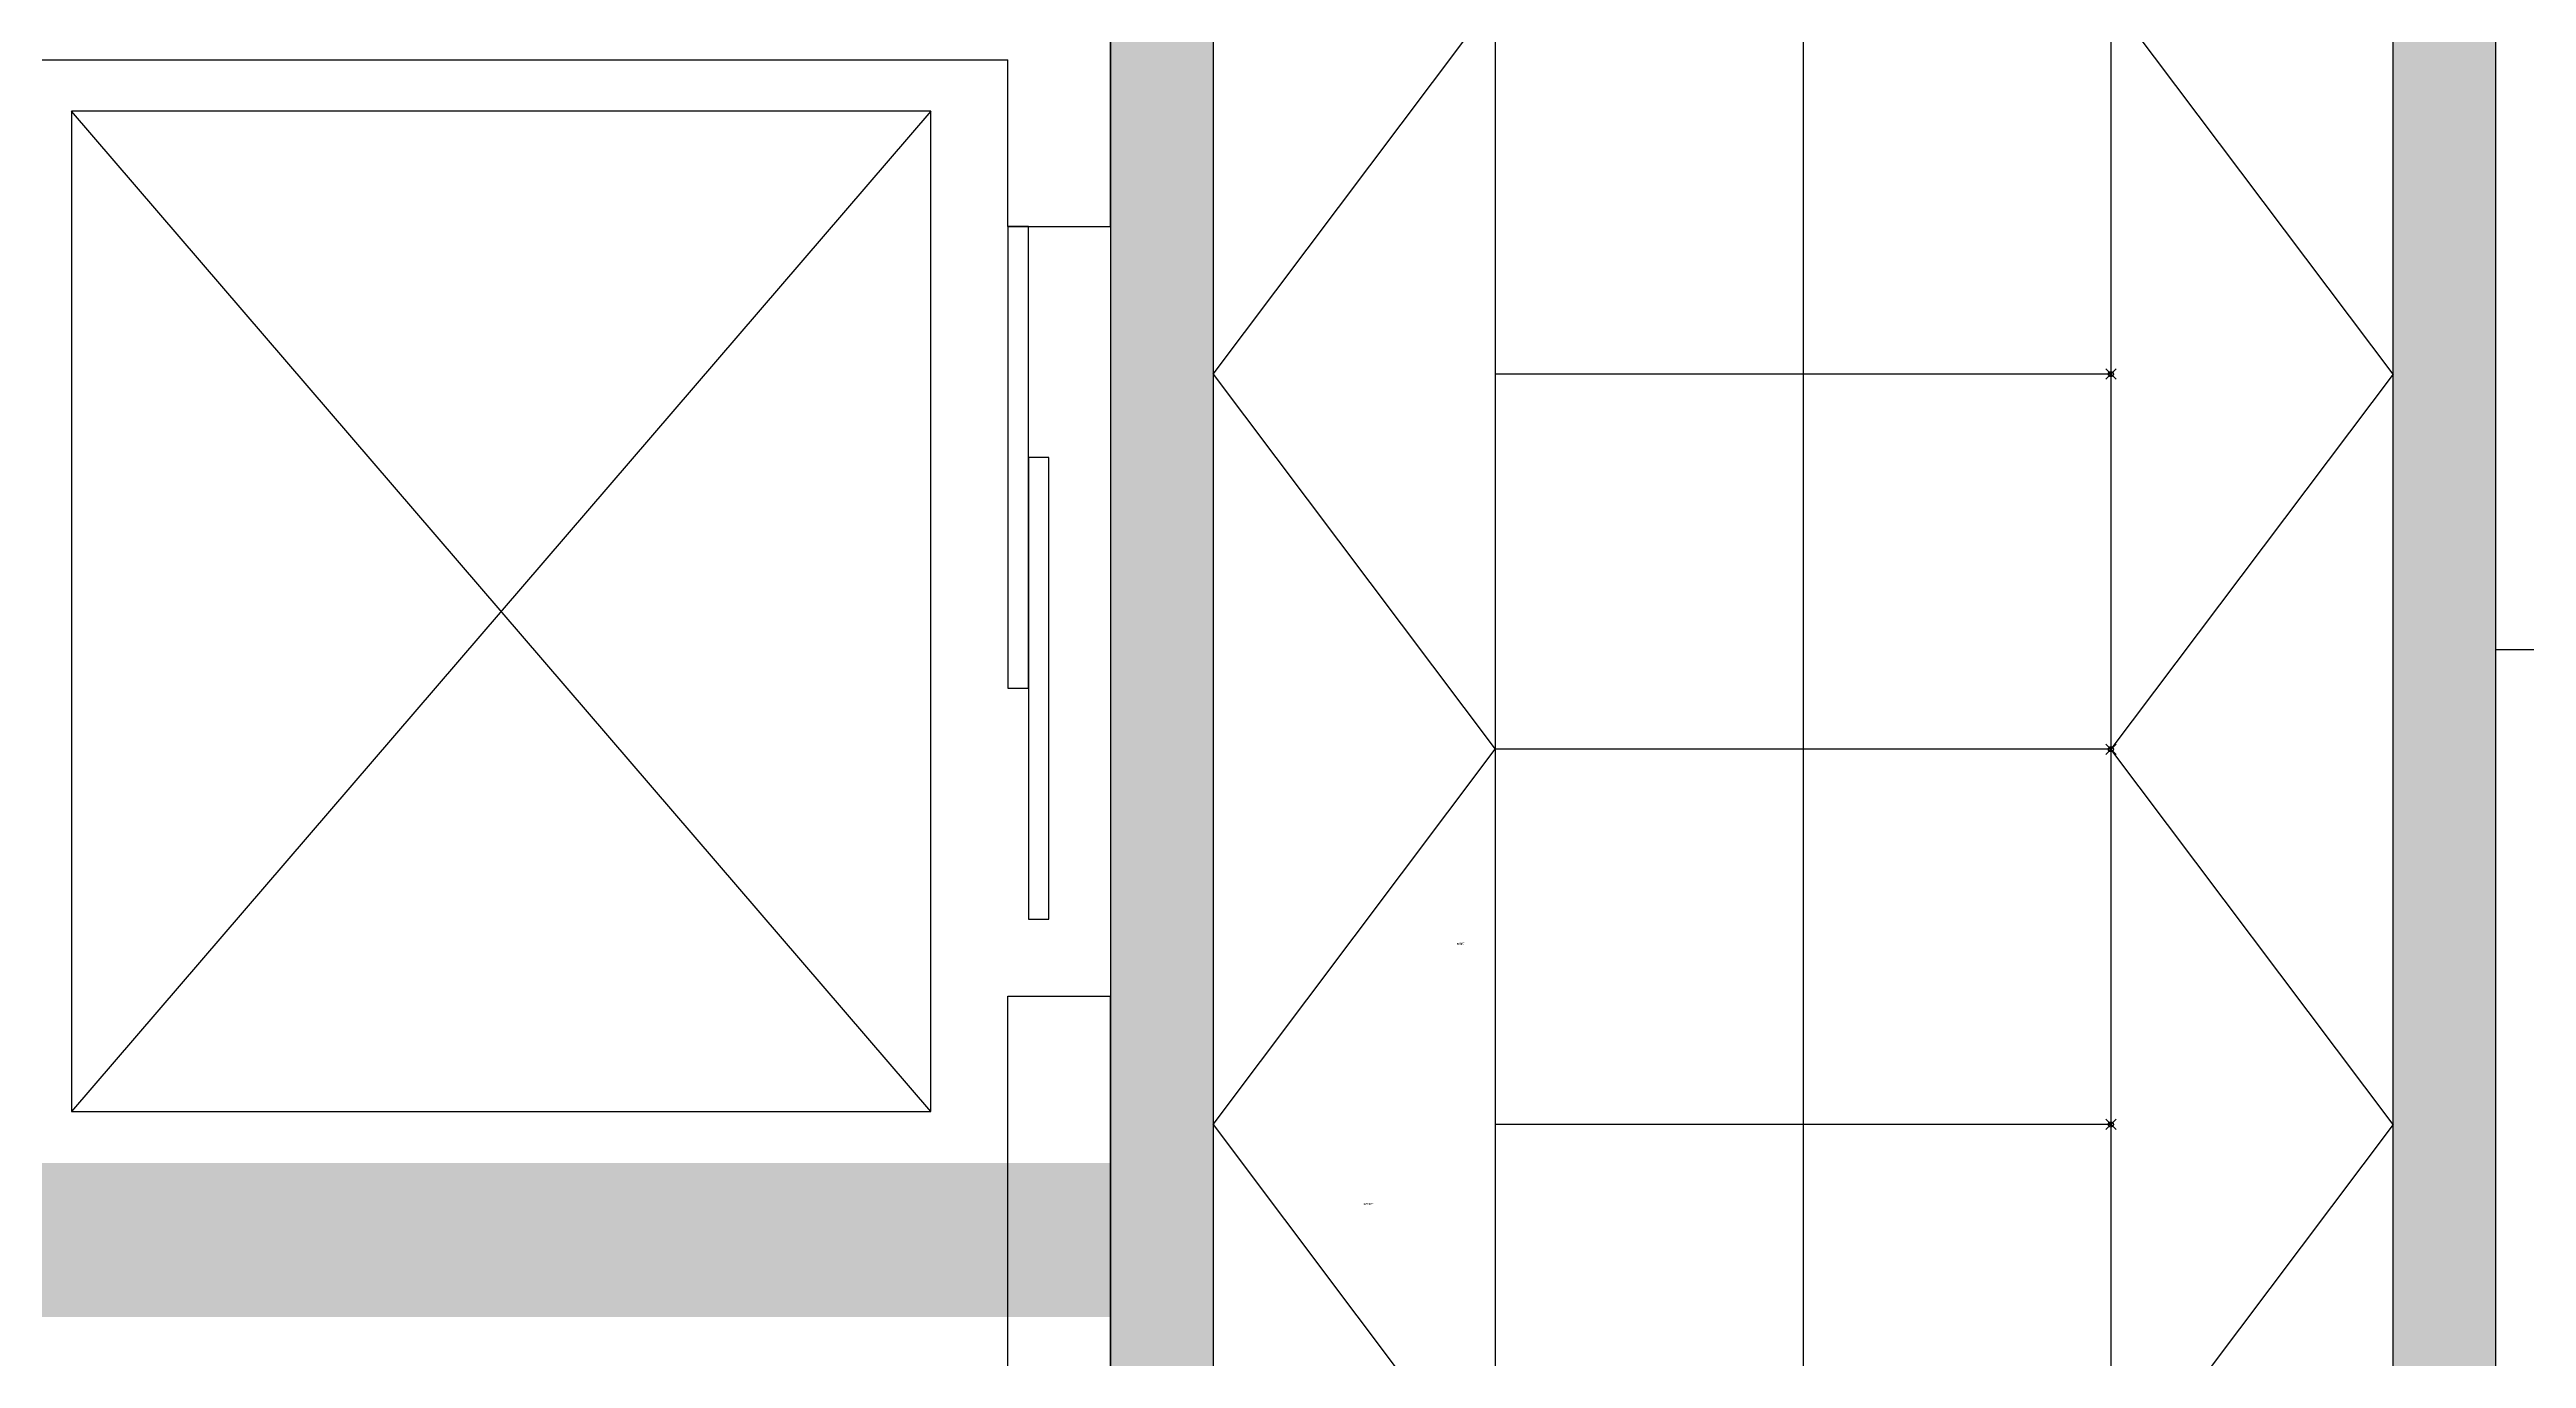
# Model space of a CAD drawing. Header units: centimetres. Extents: x 8510 to 16419, y -974 to 2536.
# Drawn here: x 11333.8 to 11816.6, y 1171.5 to 1426.6 of the extents above; entities that cross this region are included whole.
import ezdxf

# ---------------------------------------------------------------- set-up
doc = ezdxf.new("R2010")
doc.units = ezdxf.units.CM
doc.header["$PDMODE"] = 35
doc.header["$PDSIZE"] = -2
for name, color, linetype in [('AXIS', 3, 'Continuous'), ('填充', 4, 'Continuous'), ('楼梯', 6, 'Continuous'), ('灰', 8, 'Continuous'), ('窗线', 2, 'Continuous'), ('轴线', 1, 'Continuous')]:
    doc.layers.add(name, color=color, linetype=linetype)
doc.styles.add('文3.5', font='', dxfattribs={"height": 3.5})
doc.styles.get('文3.5').set_extended_font_data('PMingLiU')

msp = doc.modelspace()

# ---------------------------------------------------------------- hatches: boundary and pattern name
at = {"layer": '填充'}
h = msp.add_hatch(dxfattribs=at)
h.set_pattern_fill('DOTS', scale=5, style=0)
h.set_pattern_definition([(0, (-25330.528, 679.627), (3.96875, 7.9375), [0, -7.9375])])
h.paths.add_polyline_path([(11540.58, 904.63), (11810.58, 904.63), (11810.58, 1822.13), (11540.58, 1822.13)])
h.paths.add_polyline_path([(11560.58, 924.63), (11790.58, 924.63), (11790.58, 1802.13), (11560.58, 1802.13)], flags=16)

# ---------------------------------------------------------------- linework, layer by layer
at = {"layer": '楼梯', "color": 7}
for points in [[(11505.58, 1414.63), (11338.08, 1414.63), (11338.08, 1219.63), (11505.58, 1219.63)], [(11524.58, 1392.13), (11520.58, 1392.13), (11520.58, 1302.13), (11524.58, 1302.13)], [(11528.58, 1347.13), (11524.58, 1347.13), (11524.58, 1257.13), (11528.58, 1257.13)]]:
    msp.add_lwpolyline(points, close=True, dxfattribs=at)
at = {"layer": '灰', "color": 7}
for p, q in [((11615.58, 1802.13), (11615.58, 924.63)), ((11675.58, 1802.13), (11675.58, 924.63)), ((11735.58, 1802.13), (11735.58, 924.63)), ((11560.58, 1363.38), (11615.58, 1436.5)), ((11790.58, 1363.38), (11735.58, 1436.5)), ((11560.58, 1363.38), (11615.58, 1290.25)), ((11735.58, 1363.38), (11615.58, 1363.38)), ((11790.58, 1363.38), (11735.58, 1290.25)), ((11560.58, 1217.13), (11615.58, 1290.25)), ((11735.58, 1290.25), (11615.58, 1290.25)), ((11790.58, 1217.13), (11735.58, 1290.25)), ((11560.58, 1217.13), (11615.58, 1144)), ((11735.58, 1217.13), (11615.58, 1217.13)), ((11790.58, 1217.13), (11735.58, 1144))]:
    msp.add_line(p, q, dxfattribs=at)
for points in [[(11540.58, 904.63), (11810.58, 904.63), (11810.58, 1822.13), (11540.58, 1822.13)], [(11560.58, 924.63), (11790.58, 924.63), (11790.58, 1802.13), (11560.58, 1802.13)]]:
    msp.add_lwpolyline(points, close=True, dxfattribs=at)
for p in [(11735.58, 1363.38), (11735.58, 1290.25), (11735.58, 1217.13)]:
    msp.add_point(p, dxfattribs=at)
at = {"layer": '窗线', "color": 7}
for p, q in [((11505.58, 1219.63), (11338.08, 1414.63)), ((11505.58, 1414.63), (11338.08, 1219.63))]:
    msp.add_line(p, q, dxfattribs=at)
at = {"layer": '轴线', "color": 7}
for p, q in [((11810.58, 1309.63), (11810.58, 1842.13)), ((11540.58, 1392.13), (11540.58, 1482.13)), ((11300.58, 1424.63), (11520.58, 1424.63)), ((11520.58, 1392.13), (11520.58, 1424.63)), ((11520.58, 1392.13), (11540.58, 1392.13)), ((11900.58, 1309.63), (11810.58, 1309.63)), ((11520.58, 1242.13), (11540.58, 1242.13)), ((11520.58, 1127.13), (11520.58, 1242.13)), ((11540.58, 1127.13), (11540.58, 1242.13))]:
    msp.add_line(p, q, dxfattribs=at)
msp.add_solid([(11543.08, 1209.63), (11038.08, 1209.63), (11543.08, 1179.63), (11038.08, 1179.63)], dxfattribs=at)

# ---------------------------------------------------------------- texts
at = {"layer": 'AXIS', "color": 7, "style": '文3.5'}
for s, p in [('候梯厅', (11608.13, 1252.17)), ('石材拼花', (11589.89, 1201.44))]:
    msp.add_text(s, height=0.35, dxfattribs=at).set_placement(p)

doc.saveas('drawing.dxf')
